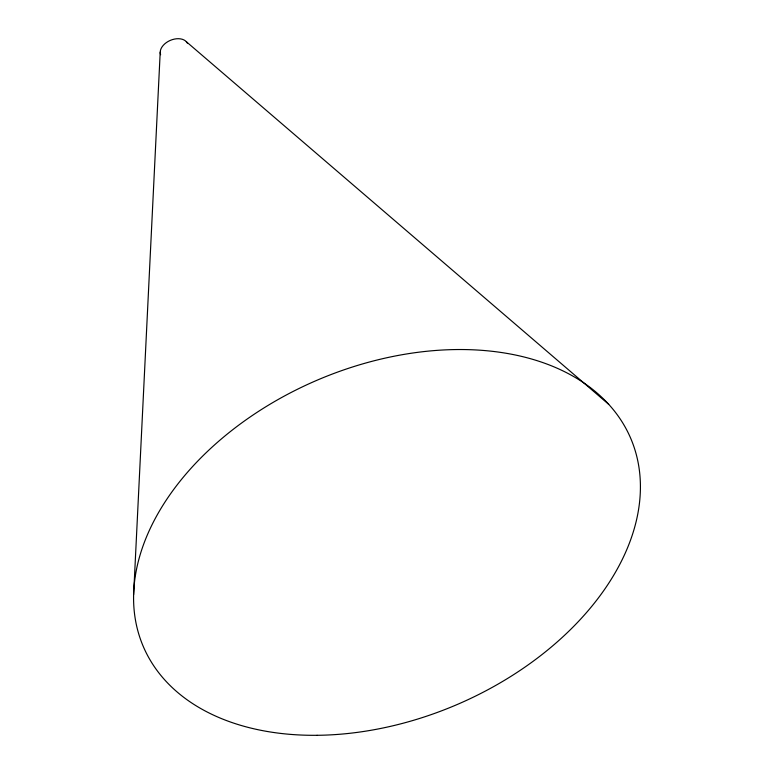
<?xml version="1.0" encoding="UTF-8"?>
<svg xmlns="http://www.w3.org/2000/svg" width="774" height="774" viewBox="0 0 774 774"><rect width="100%" height="100%" fill="white"/><g stroke="black" fill="none" stroke-linecap="round" stroke-linejoin="round"><path stroke-width="1.16" d="M133.621 594.713L160.208 52.187M186.331 41.709L608.683 404.299M160.615 54.731A14.571 9.714 -23.1 0 1 170.183 40.432A14.571 9.714 -23.1 0 1 187.318 43.112M317.079 735.3A265.008 176.636 -23.1 0 0 632.909 443.86A265.008 176.636 -23.1 0 0 211.012 448.107A265.008 176.636 -23.1 0 0 317.079 735.3"/></g></svg>
